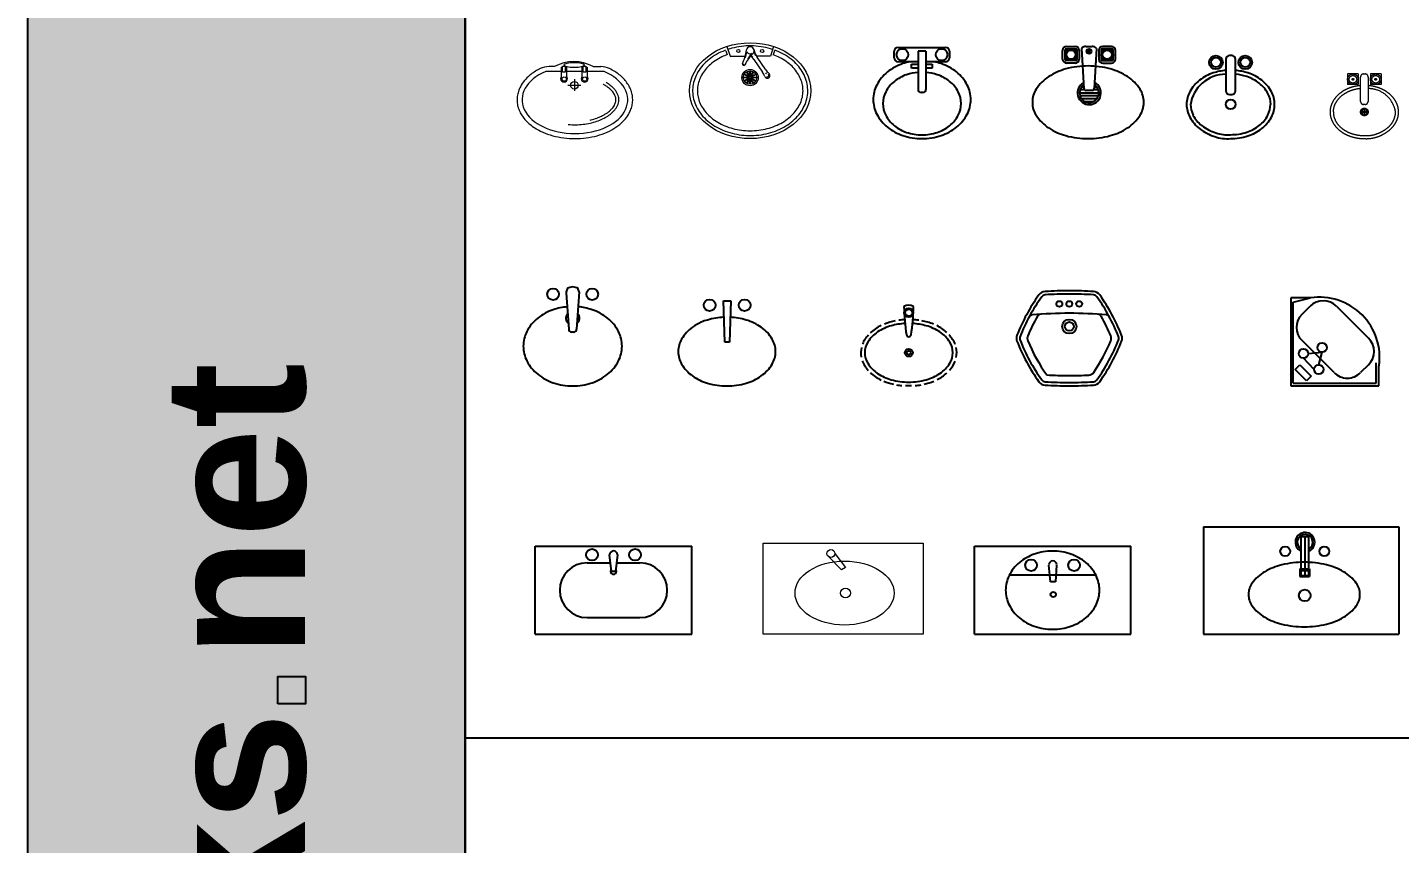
# Model space of a CAD drawing. Header units: millimetres. Extents: x 1357 to 18171, y 1516 to 18553.
# Drawn here: x 1357 to 8373, y 10683 to 14858 of the extents above; entities that cross this region are included whole.
import ezdxf

# ---------------------------------------------------------------- set-up
doc = ezdxf.new("R2010")
doc.units = ezdxf.units.MM
doc.layers.add('www.cad-blocks.net', color=7, linetype='Continuous')
doc.styles.get("Standard").update_dxf_attribs({"font": 'arial.ttf'})

# ---------------------------------------------------------------- blocks, each defined once
blk = doc.blocks.new('A$C017A17F4')
for p, q in [((0.45, 0.45), (0, 0.45)), ((0, 0.45), (0, 0.35)), ((0.3467, 0.3997), (0.3704, 0.4234)), ((0.3704, 0.4234), (0.4278, 0.366)), ((0.45, 0), (0.45, 0.45)), ((0.0533, 0.3414), (0.094, 0.3821)), ((0.2297, 0.3821), (0.3933, 0.2185)), ((0.4041, 0.3423), (0.3467, 0.3997)), ((0.4278, 0.366), (0.4041, 0.3423)), ((0.2168, 0.0421), (0.0533, 0.2056)), ((0.3933, 0.0827), (0.3526, 0.0421)), ((0.35, 0), (0.45, 0))]:
    blk.add_line(p, q)
at = {"ltscale": 10}
for p, q in [((0.4392, 0.4359), (0.0144, 0.4359)), ((0.0144, 0.4359), (0.0144, 0.3323)), ((0.4392, 0.4359), (0.4392, 0.0216)), ((0.3317, 0.3659), (0.3861, 0.3086)), ((0.3078, 0.342), (0.2911, 0.2778)), ((0.3622, 0.2847), (0.2911, 0.2778)), ((0.4392, 0.0216), (0.35, 0))]:
    blk.add_line(p, q, dxfattribs=at)
for centre in [(0.3078, 0.3659), (0.3861, 0.2847), (0.2911, 0.2539)]:
    blk.add_circle(centre, 0.0239, dxfattribs=at)
for centre, radius, start, end in [((0.1618, 0.3142), 0.096, 45, 135), ((0.3045, 0.3045), 0.3079, 171.50989, 278.49011), ((0.1212, 0.2735), 0.096, 135, 225), ((0.3254, 0.1506), 0.096, 315, 45), ((0.2847, 0.11), 0.096, 225, 315)]:
    blk.add_arc(centre, radius, start, end)
blk = doc.blocks.new('A$C14896BBF')
at = {"lineweight": 18}
for p, q in [((0.0895, 0.3309), (0.0895, 0.2765)), ((0.1439, 0.3309), (0.0895, 0.3309)), ((0.1439, 0.3309), (0.1439, 0.2765)), ((0.1556, 0.1909), (0.1556, 0.3154)), ((0.1693, 0.3309), (0.1789, 0.3309)), ((0.1945, 0.3154), (0.1945, 0.1909)), ((0.2062, 0.3309), (0.2062, 0.2765)), ((0.2606, 0.3309), (0.2062, 0.3309)), ((0.2606, 0.3309), (0.2606, 0.2765)), ((0.1439, 0.2765), (0.0895, 0.2765)), ((0.2606, 0.2765), (0.2062, 0.2765)), ((0.1789, 0.1753), (0.1693, 0.1753))]:
    blk.add_line(p, q, dxfattribs=at)
for points in [[(0.1439, 0.3037), (0.1439, 0.311), (0.1366, 0.3236), (0.124, 0.3309), (0.1094, 0.3309), (0.0968, 0.3236), (0.0895, 0.311), (0.0895, 0.2964), (0.0968, 0.2838), (0.1094, 0.2765), (0.124, 0.2765), (0.1366, 0.2838), (0.1439, 0.2964), (0.1439, 0.3037)], [(0.1361, 0.3037), (0.1361, 0.3089), (0.1309, 0.3179), (0.1219, 0.3231), (0.1115, 0.3231), (0.1025, 0.3179), (0.0972, 0.3089), (0.0972, 0.2985), (0.1025, 0.2895), (0.1115, 0.2842), (0.1219, 0.2842), (0.1309, 0.2895), (0.1361, 0.2985), (0.1361, 0.3037)], [(0.121, 0.3037), (0.121, 0.3048), (0.1198, 0.3068), (0.1178, 0.308), (0.1156, 0.308), (0.1136, 0.3068), (0.1124, 0.3048), (0.1124, 0.3026), (0.1136, 0.3006), (0.1156, 0.2994), (0.1178, 0.2994), (0.1198, 0.3006), (0.121, 0.3026), (0.121, 0.3037)], [(0.1166, 0.3048), (0.1154, 0.3056), (0.114, 0.3058)], [(0.114, 0.3058), (0.1147, 0.3046), (0.1158, 0.3037)], [(0.1158, 0.3037), (0.1151, 0.3025), (0.1148, 0.3011)], [(0.1148, 0.3011), (0.116, 0.3018), (0.117, 0.3029)], [(0.1188, 0.3066), (0.1176, 0.3059), (0.1166, 0.3048)], [(0.117, 0.3029), (0.1182, 0.3021), (0.1196, 0.3018)], [(0.1178, 0.304), (0.1185, 0.3052), (0.1188, 0.3066)], [(0.1196, 0.3018), (0.1189, 0.3031), (0.1178, 0.304)], [(0.1712, 0.3309), (0.167, 0.3309), (0.1598, 0.3268), (0.1556, 0.3195), (0.1556, 0.3154)], [(0.1945, 0.3154), (0.1945, 0.3195), (0.1903, 0.3268), (0.1831, 0.3309), (0.1789, 0.3309)], [(0.2606, 0.3037), (0.2606, 0.311), (0.2533, 0.3236), (0.2407, 0.3309), (0.2261, 0.3309), (0.2135, 0.3236), (0.2062, 0.311), (0.2062, 0.2964), (0.2135, 0.2838), (0.2261, 0.2765), (0.2407, 0.2765), (0.2533, 0.2838), (0.2606, 0.2964), (0.2606, 0.3037)], [(0.2528, 0.3037), (0.2528, 0.3089), (0.2476, 0.3179), (0.2386, 0.3231), (0.2282, 0.3231), (0.2192, 0.3179), (0.2139, 0.3089), (0.2139, 0.2985), (0.2192, 0.2895), (0.2282, 0.2842), (0.2386, 0.2842), (0.2476, 0.2895), (0.2528, 0.2985), (0.2528, 0.3037)], [(0.2377, 0.3037), (0.2377, 0.3048), (0.2365, 0.3068), (0.2345, 0.308), (0.2322, 0.308), (0.2303, 0.3068), (0.2291, 0.3048), (0.2291, 0.3026), (0.2303, 0.3006), (0.2322, 0.2994), (0.2345, 0.2994), (0.2365, 0.3006), (0.2377, 0.3026), (0.2377, 0.3037)], [(0.2307, 0.3058), (0.2314, 0.3046), (0.2325, 0.3037)], [(0.2333, 0.3048), (0.2321, 0.3056), (0.2307, 0.3058)], [(0.2325, 0.3037), (0.2318, 0.3025), (0.2315, 0.3011)], [(0.2315, 0.3011), (0.2327, 0.3018), (0.2337, 0.3029)], [(0.2355, 0.3066), (0.2343, 0.3059), (0.2333, 0.3048)], [(0.2337, 0.3029), (0.2349, 0.3021), (0.2363, 0.3018)], [(0.2345, 0.304), (0.2352, 0.3052), (0.2355, 0.3066)], [(0.2363, 0.3018), (0.2356, 0.3031), (0.2345, 0.304)], [(0.0513, 0.2327), (0.027, 0.2138), (0.0125, 0.1867)], [(0.0608, 0.2204), (0.0392, 0.2036), (0.0263, 0.1794)], [(0.1062, 0.2618), (0.0762, 0.2521), (0.0513, 0.2327)], [(0.111, 0.247), (0.0836, 0.2381), (0.0608, 0.2204)], [(0.1556, 0.2717), (0.1304, 0.2695), (0.1062, 0.2618)], [(0.1556, 0.2561), (0.1328, 0.254), (0.111, 0.247)], [(0.2438, 0.2618), (0.2197, 0.2695), (0.1945, 0.2717)], [(0.3347, 0.1343), (0.33, 0.1684), (0.2902, 0.2247), (0.229, 0.2563), (0.1945, 0.2562)], [(0.2988, 0.2327), (0.2739, 0.2521), (0.2438, 0.2618)], [(0.3375, 0.1867), (0.3231, 0.2138), (0.2988, 0.2327)], [(0.0125, 0.1867), (0, 0.1631), (0, 0.1364)], [(0.0263, 0.1794), (0.0156, 0.1592), (0.0156, 0.1364)], [(0.1556, 0.1909), (0.1556, 0.1867), (0.1598, 0.1795), (0.167, 0.1753), (0.1712, 0.1753)], [(0.1945, 0.1364), (0.1945, 0.1416), (0.1893, 0.1507), (0.1803, 0.1559), (0.1698, 0.1559), (0.1608, 0.1507), (0.1556, 0.1416), (0.1556, 0.1312), (0.1608, 0.1222), (0.1698, 0.117), (0.1803, 0.117), (0.1893, 0.1222), (0.1945, 0.1312), (0.1945, 0.1364)], [(0.192, 0.1364), (0.192, 0.141), (0.1874, 0.1488), (0.1796, 0.1534), (0.1705, 0.1534), (0.1627, 0.1488), (0.1581, 0.141), (0.1581, 0.1319), (0.1627, 0.124), (0.1705, 0.1195), (0.1796, 0.1195), (0.1874, 0.124), (0.192, 0.1319), (0.192, 0.1364)], [(0.1591, 0.1421), (0.1593, 0.1411), (0.1607, 0.1397), (0.1627, 0.1392), (0.1646, 0.1397), (0.166, 0.1412), (0.1664, 0.1432), (0.1658, 0.1451), (0.1643, 0.1464), (0.1623, 0.1467), (0.1613, 0.1464)], [(0.172, 0.1531), (0.1713, 0.1524), (0.1707, 0.1505), (0.1712, 0.1485), (0.1727, 0.1471), (0.1747, 0.1466), (0.1766, 0.1472), (0.1779, 0.1488), (0.1783, 0.1507), (0.1776, 0.1526), (0.1768, 0.1533)], [(0.1793, 0.1364), (0.1793, 0.1376), (0.1781, 0.1395), (0.1762, 0.1406), (0.1739, 0.1406), (0.172, 0.1395), (0.1708, 0.1376), (0.1708, 0.1353), (0.172, 0.1334), (0.1739, 0.1322), (0.1762, 0.1322), (0.1781, 0.1334), (0.1793, 0.1353), (0.1793, 0.1364)], [(0.1789, 0.1753), (0.1831, 0.1753), (0.1903, 0.1795), (0.1945, 0.1867), (0.1945, 0.1909)], [(0.1879, 0.1474), (0.187, 0.1477), (0.185, 0.1472), (0.1836, 0.1458), (0.1831, 0.1438), (0.1837, 0.1419), (0.1852, 0.1405), (0.1872, 0.1401), (0.1891, 0.1408), (0.1903, 0.1423), (0.1905, 0.1433)], [(0.3501, 0.1364), (0.3501, 0.1631), (0.3375, 0.1867)], [(0, 0.1364), (0, 0.1097), (0.0125, 0.0862)], [(0.0125, 0.0862), (0.027, 0.059), (0.0513, 0.0402)], [(0.0166, 0.1364), (0.0166, 0.1136), (0.0273, 0.0935)], [(0.0263, 0.0935), (0.0392, 0.0693), (0.0608, 0.0524)], [(0.1621, 0.1255), (0.1631, 0.1252), (0.1651, 0.1257), (0.1665, 0.1271), (0.167, 0.1291), (0.1664, 0.131), (0.1649, 0.1324), (0.1629, 0.1328), (0.161, 0.1321), (0.1597, 0.1305), (0.1596, 0.1295)], [(0.1781, 0.1198), (0.1788, 0.1205), (0.1794, 0.1224), (0.1789, 0.1244), (0.1774, 0.1258), (0.1754, 0.1262), (0.1735, 0.1256), (0.1722, 0.1241), (0.1718, 0.1221), (0.1725, 0.1202), (0.1733, 0.1196)], [(0.191, 0.1307), (0.1908, 0.1317), (0.1894, 0.1332), (0.1874, 0.1337), (0.1855, 0.1331), (0.1841, 0.1317), (0.1836, 0.1297), (0.1843, 0.1278), (0.1858, 0.1265), (0.1878, 0.1261), (0.1888, 0.1265)], [(0.2903, 0.0524), (0.3119, 0.0693), (0.3248, 0.0935)], [(0.2988, 0.0402), (0.3231, 0.059), (0.3375, 0.0862)], [(0.3238, 0.0935), (0.3345, 0.1136), (0.3345, 0.1364)], [(0.3375, 0.0862), (0.3501, 0.1097), (0.3501, 0.1364)], [(0.0513, 0.0402), (0.0762, 0.0208), (0.1062, 0.0111)], [(0.0608, 0.0524), (0.0836, 0.0347), (0.111, 0.0259)], [(0.1062, 0.0111), (0.1398, 0.0003), (0.175, 0.0003)], [(0.111, 0.0259), (0.1425, 0.0158), (0.1755, 0.0158)], [(0.175, 0.0003), (0.2074, -0.0018), (0.2383, 0.0082)], [(0.1755, 0.0158), (0.2052, 0.0138), (0.2335, 0.023)], [(0.2335, 0.023), (0.264, 0.0328), (0.2893, 0.0524)], [(0.2383, 0.0082), (0.2714, 0.0188), (0.2988, 0.0402)]]:
    blk.add_open_spline(points, degree=2, dxfattribs=at)
blk = doc.blocks.new('A$C7007048E')
for p, q in [((0.2324, 0.425), (0.22, 0.425)), ((0.2, 0.405), (0.2, 0.245)), ((0.25, 0.245), (0.25, 0.405)), ((0.22, 0.225), (0.2324, 0.225))]:
    blk.add_line(p, q)
for centre, radius in [((0.15, 0.39), 0.035), ((0.3, 0.39), 0.035), ((0.15, 0.39), 0.025), ((0.3, 0.39), 0.025), ((0.225, 0.175), 0.025)]:
    blk.add_circle(centre, radius)
for centre, radius, start, end in [((0.22, 0.405), 0.02, 90, 180), ((0.23, 0.405), 0.02, 0, 90), ((0.1796, 0.1525), 0.1852, 127.87498, 151.96201), ((0.1994, 0.1476), 0.1813, 89.8299, 172.18869), ((0.2071, 0.1172), 0.23, 107.85718, 127.87498), ((0.225, 0.0616), 0.2884, 94.97324, 107.85718), ((0.225, 0.0616), 0.2884, 72.14282, 85.02676), ((0.225, 0.0616), 0.2684, 72.14282, 84.65512), ((0.2429, 0.1172), 0.21, 52.12502, 72.14282), ((0.2429, 0.1172), 0.23, 52.12502, 72.14282), ((0.2704, 0.1525), 0.1652, 28.03799, 52.12502), ((0.2704, 0.1525), 0.1852, 28.03799, 52.12502), ((0.1374, 0.175), 0.1374, 151.96201, 180), ((0.22, 0.245), 0.02, 180, 270), ((0.23, 0.245), 0.02, 270, 0), ((0.3126, 0.175), 0.1174, 0, 28.03799), ((0.3126, 0.175), 0.1374, 0, 28.03799), ((0.1374, 0.175), 0.1374, 180, 208.03799), ((0.1374, 0.175), 0.1174, 180, 208.03799), ((0.3113, 0.175), 0.1174, 331.96201, 0), ((0.3126, 0.175), 0.1374, 331.96201, 0), ((0.1796, 0.1975), 0.1852, 208.03799, 232.12502), ((0.1783, 0.1975), 0.1652, 208.03799, 232.12502), ((0.2704, 0.1975), 0.1652, 307.87498, 331.96201), ((0.2704, 0.1975), 0.1852, 307.87498, 331.96201), ((0.2214, 0.2511), 0.2532, 232.12502, 252.14282), ((0.2214, 0.2511), 0.2332, 232.12502, 252.14282), ((0.211, 0.2188), 0.2193, 252.14282, 273.67077), ((0.211, 0.2188), 0.1993, 252.14282, 273.85394), ((0.225, 0.2884), 0.2684, 269.86236, 287.85718), ((0.225, 0.2884), 0.2884, 270, 287.85718), ((0.2429, 0.2328), 0.21, 287.85718, 307.87498), ((0.2429, 0.2328), 0.23, 287.85718, 307.87498)]:
    blk.add_arc(centre, radius, start, end)
blk = doc.blocks.new('A$C68D75330')
for p, q in [((0.1549, 0.4064), (0.1549, 0.4514)), ((0.1674, 0.4039), (0.1674, 0.4539)), ((0.1724, 0.4589), (0.2224, 0.4589)), ((0.1749, 0.4714), (0.2199, 0.4714)), ((0.2274, 0.4539), (0.2274, 0.4039)), ((0.2399, 0.4514), (0.2399, 0.4064)), ((0.2644, 0.2559), (0.2524, 0.4614)), ((0.2749, 0.4714), (0.3049, 0.4714)), ((0.3274, 0.4614), (0.3155, 0.2559)), ((0.3399, 0.4514), (0.3399, 0.4064)), ((0.3524, 0.4539), (0.3524, 0.4039)), ((0.4074, 0.4589), (0.3574, 0.4589)), ((0.4049, 0.4714), (0.3599, 0.4714)), ((0.4124, 0.4039), (0.4124, 0.4539)), ((0.4249, 0.4064), (0.4249, 0.4514)), ((0.2224, 0.3989), (0.1724, 0.3989)), ((0.2199, 0.3864), (0.1749, 0.3864)), ((0.3574, 0.3989), (0.4074, 0.3989)), ((0.3599, 0.3864), (0.4049, 0.3864)), ((0.2414, 0.2339), (0.3399, 0.2339)), ((0.2678, 0.2489), (0.2438, 0.2489)), ((0.3376, 0.2189), (0.2438, 0.2189)), ((0.2632, 0.2639), (0.2516, 0.2639)), ((0.3055, 0.2464), (0.2744, 0.2464)), ((0.3376, 0.2489), (0.3121, 0.2489)), ((0.3298, 0.2639), (0.3167, 0.2639)), ((0.3298, 0.2039), (0.2516, 0.2039)), ((0.3107, 0.1889), (0.2707, 0.1889))]:
    blk.add_line(p, q)
for centre, radius in [((0.1974, 0.4289), 0.03), ((0.1974, 0.4289), 0.0232), ((0.2899, 0.4464), 0.0125), ((0.2899, 0.4464), 0.00625), ((0.3824, 0.4289), 0.03), ((0.3824, 0.4289), 0.0232)]:
    blk.add_circle(centre, radius)
for centre, radius, start, end in [((0.1749, 0.4514), 0.02, 90, 180), ((0.1724, 0.4539), 0.005, 90, 180), ((0.2199, 0.4514), 0.02, 0, 90), ((0.2224, 0.4539), 0.005, 0, 90), ((0.2736, 0.4441), 0.0273, 87.19754, 140.72744), ((0.3063, 0.4441), 0.0273, 39.27256, 92.80246), ((0.3599, 0.4514), 0.02, 90, 180), ((0.3574, 0.4539), 0.005, 90, 180), ((0.4049, 0.4514), 0.02, 0, 90), ((0.4074, 0.4539), 0.005, 0, 90), ((0.2517, 0.059), 0.3081, 105.10923, 123.09719), ((0.1749, 0.4064), 0.02, 180, 270), ((0.1724, 0.4039), 0.005, 180, 270), ((0.285, -0.0642), 0.4357, 90, 105.10923), ((0.2199, 0.4064), 0.02, 270, 0), ((0.2224, 0.4039), 0.005, 270, 0), ((0.285, -0.0642), 0.4357, 74.89077, 90), ((0.3599, 0.4064), 0.02, 180, 270), ((0.3574, 0.4039), 0.005, 180, 270), ((0.3182, 0.059), 0.3081, 56.90281, 74.89077), ((0.4049, 0.4064), 0.02, 270, 0), ((0.4074, 0.4039), 0.005, 270, 0), ((0.201, 0.1368), 0.2153, 123.09719, 147.56525), ((0.2907, 0.2339), 0.06, 118.68833, 62.86857), ((0.3689, 0.1368), 0.2153, 32.43475, 56.90281), ((0.1239, 0.1858), 0.1239, 147.56525, 180), ((0.2907, 0.2339), 0.0493, 124.77581, 57.22467), ((0.2744, 0.2564), 0.01, 183.3274, 270), ((0.3055, 0.2564), 0.01, 270, 356.6726), ((0.446, 0.1858), 0.1239, 0, 32.43475), ((0.1239, 0.1858), 0.1239, 180, 212.43475), ((0.446, 0.1858), 0.1239, 327.56525, 0), ((0.201, 0.2347), 0.2153, 212.43475, 236.90281), ((0.3689, 0.2347), 0.2153, 303.09719, 327.56525), ((0.2517, 0.3126), 0.3081, 236.90281, 254.89077), ((0.285, 0.4357), 0.4357, 254.89077, 270), ((0.285, 0.4357), 0.4357, 270, 285.10923), ((0.3182, 0.3126), 0.3081, 285.10923, 303.09719)]:
    blk.add_arc(centre, radius, start, end)
blk = doc.blocks.new('A$C3AD777FF')
for p, q in [((0.1072, 0.4134), (0.1072, 0.4465)), ((0.1272, 0.4665), (0.3702, 0.4665)), ((0.2296, 0.448), (0.2296, 0.2511)), ((0.2696, 0.448), (0.2296, 0.448)), ((0.2696, 0.448), (0.2696, 0.2511)), ((0.3902, 0.4465), (0.3902, 0.4134)), ((0.2296, 0.3934), (0.1272, 0.3934)), ((0.1965, 0.361), (0.1965, 0.381)), ((0.1965, 0.381), (0.2296, 0.381)), ((0.2296, 0.361), (0.1965, 0.361)), ((0.3702, 0.3934), (0.2696, 0.3934)), ((0.2696, 0.381), (0.3015, 0.381)), ((0.3015, 0.361), (0.2696, 0.361)), ((0.3015, 0.381), (0.3015, 0.361)), ((0.2546, 0.2361), (0.2446, 0.2361))]:
    blk.add_line(p, q)
for centre in [(0.1496, 0.4295), (0.3496, 0.4295)]:
    blk.add_circle(centre, 0.03)
for centre, radius, start, end in [((0.1272, 0.4465), 0.02, 90, 180), ((0.3702, 0.4465), 0.02, 0, 90), ((0.2315, 0.143), 0.2535, 108.34149, 128.67255), ((0.1272, 0.4134), 0.02, 180, 270), ((0.2495, 0.0886), 0.3108, 101.31578, 108.34149), ((0.2495, 0.0886), 0.3108, 71.65851, 78.68422), ((0.2676, 0.143), 0.2535, 51.32745, 71.65851), ((0.3702, 0.4134), 0.02, 270, 0), ((0.2038, 0.1776), 0.2091, 128.67255, 152.63704), ((0.2131, 0.1619), 0.1677, 128.71981, 152.67655), ((0.2351, 0.1343), 0.2029, 108.37044, 128.71981), ((0.2495, 0.0911), 0.2485, 94.59181, 108.37044), ((0.2495, 0.0911), 0.2485, 71.62956, 85.3601), ((0.2639, 0.1343), 0.2029, 51.28019, 71.62956), ((0.2859, 0.1619), 0.1677, 27.32345, 51.28019), ((0.2953, 0.1776), 0.2091, 27.36296, 51.32745), ((0.1611, 0.1997), 0.1611, 152.63704, 180), ((0.1791, 0.1794), 0.1295, 152.67655, 180), ((0.2446, 0.2511), 0.015, 180, 270), ((0.2546, 0.2511), 0.015, 270, 0), ((0.3199, 0.1794), 0.1295, 0, 27.32345), ((0.3379, 0.1997), 0.1611, 0, 27.36296), ((0.1611, 0.1997), 0.1611, 180, 207.36296), ((0.1791, 0.1794), 0.1295, 180, 207.32345), ((0.3199, 0.1794), 0.1295, 332.67655, 0), ((0.3379, 0.1997), 0.1611, 332.63704, 0), ((0.2038, 0.2218), 0.2091, 207.36296, 231.32745), ((0.2131, 0.1969), 0.1677, 207.32345, 231.28019), ((0.2859, 0.1969), 0.1677, 308.71981, 332.67655), ((0.2953, 0.2218), 0.2091, 308.67255, 332.63704), ((0.2315, 0.2564), 0.2535, 231.32745, 251.65851), ((0.2351, 0.2244), 0.2029, 231.28019, 251.62956), ((0.2495, 0.3108), 0.3108, 251.65851, 270), ((0.2495, 0.2677), 0.2485, 251.62956, 270), ((0.2495, 0.2677), 0.2485, 270, 288.37044), ((0.2495, 0.3108), 0.3108, 270, 288.34149), ((0.2639, 0.2244), 0.2029, 288.37044, 308.71981), ((0.2676, 0.2564), 0.2535, 288.34149, 308.67255)]:
    blk.add_arc(centre, radius, start, end)
blk = doc.blocks.new('A$C1AC47749')
at = {"lineweight": 5}
for p, q in [((0.1857, 0.4482), (0.192, 0.4291)), ((0.1907, 0.471), (0.2068, 0.4222)), ((0.2068, 0.4222), (0.2842, 0.4222)), ((0.4132, 0.4222), (0.3413, 0.4222)), ((0.4293, 0.471), (0.4132, 0.4222)), ((0.4343, 0.4482), (0.428, 0.4291)), ((0.328, 0.4053), (0.3724, 0.3403)), ((0.3893, 0.3519), (0.3454, 0.4162))]:
    blk.add_line(p, q, dxfattribs=at)
for centre, radius in [((0.2494, 0.448), 0.00831), ((0.3706, 0.448), 0.00831), ((0.3092, 0.3122), 0.0419), ((0.3092, 0.3122), 0.0344), ((0.3092, 0.3122), 0.00537)]:
    blk.add_circle(centre, radius, dxfattribs=at)
for centre, radius, start, end in [((0.0375, 0.4868), 0.255, 336.13579, 352.27707), ((0.5085, 0.2596), 0.255, 136.21432, 152.3556), ((0.2063, 0.4499), 0.0866, 334.5047, 356.00596), ((0.31, 0.4499), 0.02, 316.21432, 172.27707), ((0.3092, 0.4498), 0.0162, 192.84427, 306.07085), ((0.3746, 0.3688), 0.0866, 132.48544, 153.98669), ((0.1778, 0.1242), 0.3257, 64.69826, 65.8021), ((0.2456, 0.3486), 0.1, 34.51324, 47.88111), ((0.299, 0.3998), 0.0293, 33.00691, 56.74915), ((0.4278, 0.4728), 0.1, 191.02619, 214.5133), ((0.3603, 0.4414), 0.0293, 186.64626, 215.15328), ((0.2768, 0.381), 0.00664, 156.13579, 332.3556), ((0.2783, 0.3821), 0.00491, 187.76508, 270.74833), ((0.4717, 0.4086), 0.1, 214.5133, 229.01574), ((0.29, 0.2836), 0.1, 20.01079, 34.51324), ((0.3971, 0.3226), 0.0139, 200.01079, 49.01574), ((0.3943, 0.3268), 0.00759, 93.32422, 152.57703), ((0.397, 0.323), 0.00812, 242.55567, 44.63645), ((0.3988, 0.322), 0.00965, 313.38275, 23.63796)]:
    blk.add_arc(centre, radius, start, end, dxfattribs=at)
for centre, major_axis, ratio in [((0.31, 0.2449), (-0.31, 0), 0.790323), ((0.2894, 0.3122), (0.0145, 0), 0.137964), ((0.292, 0.3221), (0.0126, -0.0072), 0.137964), ((0.292, 0.3022), (0.0126, 0.0072), 0.137964), ((0.2993, 0.3294), (0.0072, -0.0126), 0.137964), ((0.2993, 0.295), (0.0072, 0.0126), 0.137964), ((0.3092, 0.332), (0, -0.0145), 0.137964), ((0.3092, 0.2923), (0, 0.0145), 0.137964), ((0.3192, 0.3294), (-0.0072, -0.0126), 0.137964), ((0.3192, 0.295), (-0.0072, 0.0126), 0.137964), ((0.3264, 0.3221), (-0.0126, -0.0072), 0.137964), ((0.3264, 0.3022), (-0.0126, 0.0072), 0.137964), ((0.3291, 0.3122), (-0.0145, 0), 0.137964)]:
    blk.add_ellipse(centre, major_axis=major_axis, ratio=ratio, dxfattribs=at)
for points, knots in [([(0.1844, 0.4522), (0.1793, 0.4504), (0.1743, 0.4484), (0.1546, 0.44), (0.1406, 0.4328), (0.1143, 0.4165), (0.102, 0.4076), (0.0797, 0.3882), (0.0697, 0.3778), (0.052, 0.3558), (0.0443, 0.3443), (0.0317, 0.3205), (0.0267, 0.3083), (0.0194, 0.2833), (0.0171, 0.2706), (0.0158, 0.2536), (0.0156, 0.2492), (0.0156, 0.2449), (0.0156, 0.2369), (0.0162, 0.229), (0.019, 0.2084), (0.022, 0.1958), (0.0309, 0.1711), (0.0366, 0.159), (0.0508, 0.1357), (0.0591, 0.1244), (0.0781, 0.1031), (0.0888, 0.0931), (0.1123, 0.0746), (0.1251, 0.066), (0.1524, 0.0508), (0.1669, 0.0441), (0.1972, 0.0327), (0.213, 0.028), (0.2454, 0.0207), (0.262, 0.0182), (0.2956, 0.0154), (0.3125, 0.0152), (0.3462, 0.0169), (0.3629, 0.0189), (0.3956, 0.0251), (0.4117, 0.0293), (0.4426, 0.0397), (0.4574, 0.046), (0.4855, 0.0604), (0.4987, 0.0685), (0.5232, 0.0863), (0.5344, 0.096), (0.5545, 0.1167), (0.5635, 0.1277), (0.5788, 0.1506), (0.5851, 0.1625), (0.5953, 0.187), (0.599, 0.1995), (0.6037, 0.2248), (0.6047, 0.2375), (0.6039, 0.263), (0.6021, 0.2758), (0.5959, 0.3009), (0.5914, 0.3133), (0.5798, 0.3373), (0.5727, 0.349), (0.556, 0.3714), (0.5464, 0.382), (0.5249, 0.402), (0.5131, 0.4113), (0.4875, 0.4282), (0.4738, 0.4358), (0.4516, 0.446), (0.4437, 0.4492), (0.4356, 0.4522)], [5.14883, 5.14883, 5.14883, 5.14883, 5.205467, 5.205467, 5.375452, 5.375452, 5.545437, 5.545437, 5.715422, 5.715422, 5.885408, 5.885408, 6.055393, 6.055393, 6.225378, 6.225378, 6.283185, 6.283185, 6.283185, 6.389094, 6.389094, 6.559079, 6.559079, 6.729064, 6.729064, 6.89905, 6.89905, 7.069035, 7.069035, 7.23902, 7.23902, 7.409005, 7.409005, 7.578991, 7.578991, 7.748976, 7.748976, 7.918961, 7.918961, 8.088947, 8.088947, 8.258932, 8.258932, 8.428917, 8.428917, 8.598902, 8.598902, 8.768888, 8.768888, 8.938873, 8.938873, 9.108858, 9.108858, 9.278843, 9.278843, 9.448829, 9.448829, 9.618814, 9.618814, 9.788799, 9.788799, 9.958784, 9.958784, 10.12877, 10.12877, 10.298755, 10.298755, 10.46874, 10.46874, 10.559126, 10.559126, 10.559126, 10.559126]), ([(0.192, 0.4291), (0.1828, 0.4257), (0.1739, 0.4219), (0.1529, 0.4117), (0.1412, 0.4049), (0.1193, 0.3901), (0.1093, 0.382), (0.0911, 0.3649), (0.0829, 0.3558), (0.0687, 0.3371), (0.0626, 0.3273), (0.0526, 0.3074), (0.0487, 0.2972), (0.043, 0.2767), (0.0411, 0.2663), (0.0401, 0.2522), (0.04, 0.2486), (0.04, 0.2449), (0.04, 0.2369), (0.0406, 0.229), (0.0435, 0.2107), (0.0461, 0.2004), (0.0536, 0.1801), (0.0584, 0.1701), (0.0702, 0.1506), (0.0771, 0.1411), (0.093, 0.1229), (0.1019, 0.1142), (0.1217, 0.098), (0.1324, 0.0904), (0.1556, 0.0766), (0.168, 0.0704), (0.1939, 0.0596), (0.2075, 0.055), (0.2356, 0.0476), (0.2501, 0.0447), (0.2794, 0.0409), (0.2943, 0.0399), (0.3242, 0.0398), (0.3391, 0.0408), (0.3685, 0.0445), (0.3829, 0.0472), (0.4111, 0.0546), (0.4247, 0.0591), (0.4508, 0.0698), (0.4632, 0.076), (0.4864, 0.0897), (0.4973, 0.0972), (0.5171, 0.1134), (0.5262, 0.122), (0.5422, 0.1401), (0.5492, 0.1496), (0.561, 0.1691), (0.5659, 0.1791), (0.5736, 0.1994), (0.5763, 0.2097), (0.5797, 0.2304), (0.5803, 0.2408), (0.5794, 0.2617), (0.5779, 0.272), (0.5728, 0.2926), (0.5692, 0.3029), (0.5599, 0.3229), (0.5541, 0.3327), (0.5405, 0.3517), (0.5327, 0.3609), (0.5151, 0.3783), (0.5053, 0.3865), (0.4839, 0.4017), (0.4724, 0.4087), (0.4499, 0.4202), (0.4392, 0.4249), (0.428, 0.4291)], [5.15203, 5.15203, 5.15203, 5.15203, 5.262547, 5.262547, 5.423175, 5.423175, 5.583803, 5.583803, 5.744431, 5.744431, 5.90506, 5.90506, 6.065688, 6.065688, 6.226316, 6.226316, 6.283185, 6.283185, 6.283185, 6.405631, 6.405631, 6.566259, 6.566259, 6.726887, 6.726887, 6.887515, 6.887515, 7.048143, 7.048143, 7.208772, 7.208772, 7.3694, 7.3694, 7.530028, 7.530028, 7.690656, 7.690656, 7.851284, 7.851284, 8.011912, 8.011912, 8.172541, 8.172541, 8.333169, 8.333169, 8.493797, 8.493797, 8.654425, 8.654425, 8.815053, 8.815053, 8.975681, 8.975681, 9.13631, 9.13631, 9.296938, 9.296938, 9.457566, 9.457566, 9.618194, 9.618194, 9.778822, 9.778822, 9.93945, 9.93945, 10.100079, 10.100079, 10.260707, 10.260707, 10.421335, 10.421335, 10.555929, 10.555929, 10.555929, 10.555929]), ([(0.4244, 0.4561), (0.4209, 0.4573), (0.4174, 0.4584), (0.3981, 0.4641), (0.3818, 0.4677), (0.3487, 0.4726), (0.3319, 0.474), (0.2982, 0.4744), (0.2813, 0.4735), (0.248, 0.4694), (0.2315, 0.4663), (0.2088, 0.4603), (0.2022, 0.4583), (0.1956, 0.4561)], [4.3173628, 4.3173628, 4.3173628, 4.3173628, 4.3555402, 4.3555402, 4.5255255, 4.5255255, 4.6955107, 4.6955107, 4.865496, 4.865496, 5.0354813, 5.0354813, 5.1074083, 5.1074083, 5.1074083, 5.1074083])]:
    blk.add_open_spline(points, degree=3, knots=knots, dxfattribs=at)
blk = doc.blocks.new('A$C06440E15')
at = {"lineweight": 5}
for p, q in [((0.2979, 0.0894), (0.2979, 0.1489)), ((0.2647, 0.1216), (0.332, 0.1216)), ((0.2028, 0.0251), (0.1632, 0.0251)), ((0.4004, 0.0251), (0.4279, 0.0251))]:
    blk.add_line(p, q, dxfattribs=at)
for points in [[(0.2398, 0.0275), (0.2333, 0.0275), (0.2333, 0.0855), (0.2351, 0.0855)], [(0.2554, 0.0855), (0.2588, 0.0855), (0.2588, 0.0275), (0.2534, 0.0275)], [(0.3447, 0.0275), (0.3383, 0.0275), (0.3383, 0.0855), (0.34, 0.0855)], [(0.3603, 0.0855), (0.3637, 0.0855), (0.3637, 0.0275), (0.3583, 0.0275)], [(0.1466, 0.0505), (0.2333, 0.0505)], [(0.2588, 0.0505), (0.3383, 0.0505)], [(0.3637, 0.0505), (0.4445, 0.0505)]]:
    blk.add_lwpolyline(points, dxfattribs=at)
for points in [[(0.2398, 0.0534), (0.2534, 0.0534), (0.2534, 0.0228), (0.2398, 0.0228)], [(0.3447, 0.0534), (0.3583, 0.0534), (0.3583, 0.0228), (0.3447, 0.0228)]]:
    blk.add_lwpolyline(points, close=True, dxfattribs=at)
for centre, radius in [((0.2453, 0.0891), 0.0108), ((0.2979, 0.1206), 0.0195), ((0.3502, 0.0891), 0.0108)]:
    blk.add_circle(centre, radius, dxfattribs=at)
for centre, radius, start, end in [((0.2458, 0.0868), 0.0177, 317.13448, 225.26413), ((0.3507, 0.0868), 0.0177, 317.13448, 225.26413), ((0.1632, 0.1265), 0.1013, 243.39581, 270), ((0.3016, 0.2067), 0.2067, 241.44298, 298.55702), ((0.4279, 0.1265), 0.1013, 270, 296.6012)]:
    blk.add_arc(centre, radius, start, end, dxfattribs=at)
blk.add_ellipse((0.2955, 0.1951), major_axis=(-0.2703, 0), ratio=0.641085, start_param=2.154405, end_param=7.270373, dxfattribs=at)
at = {"lineweight": 5, "extrusion": (1.54074e-33, -5.55112e-17, -1)}
blk.add_ellipse((0.2993, 0.0171), major_axis=(-0.0526, 0), ratio=0.224043, dxfattribs=at)
at = {"lineweight": 5}
for points, knots in [([(0.4733, 0.0359), (0.475, 0.0367), (0.4767, 0.0376), (0.4958, 0.0476), (0.5118, 0.0581), (0.5361, 0.0784), (0.5454, 0.0875), (0.5616, 0.107), (0.5685, 0.1173), (0.5783, 0.136), (0.5818, 0.1442), (0.5872, 0.161), (0.5891, 0.1696), (0.5912, 0.1869), (0.5914, 0.1957), (0.5903, 0.213), (0.5888, 0.2217), (0.5844, 0.2387), (0.5814, 0.247), (0.5739, 0.2632), (0.5694, 0.2711), (0.559, 0.2863), (0.5532, 0.2936), (0.5403, 0.3075), (0.5333, 0.3141), (0.5099, 0.3336), (0.4917, 0.3452), (0.4561, 0.3628), (0.4393, 0.3695), (0.4041, 0.3805), (0.3858, 0.3848), (0.3483, 0.391), (0.329, 0.3929), (0.2904, 0.3941), (0.271, 0.3934), (0.2328, 0.3897), (0.2139, 0.3865), (0.1775, 0.3779), (0.1598, 0.3723), (0.1264, 0.359), (0.1107, 0.3512), (0.0817, 0.3335), (0.0684, 0.3236), (0.0474, 0.3043), (0.0392, 0.2953), (0.0248, 0.2763), (0.0187, 0.2662), (0.0101, 0.2479), (0.007, 0.2397), (0.0025, 0.2229), (0.001, 0.2144), (-0.0003, 0.1973), (-0.0002, 0.1887), (0.0017, 0.1717), (0.0034, 0.1632), (0.0084, 0.1466), (0.0117, 0.1384), (0.0196, 0.1226), (0.0243, 0.115), (0.0349, 0.1002), (0.0409, 0.0932), (0.0539, 0.0796), (0.061, 0.0732), (0.0832, 0.0554), (0.0998, 0.0449), (0.1178, 0.0359)], [2.233946, 2.233946, 2.233946, 2.233946, 2.256118, 2.256118, 2.485463, 2.485463, 2.651256, 2.651256, 2.817049, 2.817049, 2.939754, 2.939754, 3.06246, 3.06246, 3.185165, 3.185165, 3.307871, 3.307871, 3.430576, 3.430576, 3.553282, 3.553282, 3.675987, 3.675987, 3.798693, 3.798693, 4.055849, 4.055849, 4.258192, 4.258192, 4.460534, 4.460534, 4.662877, 4.662877, 4.86522, 4.86522, 5.067563, 5.067563, 5.269906, 5.269906, 5.472249, 5.472249, 5.674592, 5.674592, 5.832606, 5.832606, 5.99062, 5.99062, 6.11149, 6.11149, 6.232361, 6.232361, 6.353231, 6.353231, 6.474101, 6.474101, 6.594971, 6.594971, 6.715842, 6.715842, 6.836712, 6.836712, 6.957582, 6.957582, 7.190813, 7.190813, 7.190813, 7.190813]), ([(0.3301, 0.3212), (0.3264, 0.3215), (0.3227, 0.3218), (0.3066, 0.3228), (0.2941, 0.323), (0.2691, 0.322), (0.2567, 0.321), (0.2324, 0.3176), (0.2205, 0.3153), (0.1976, 0.3096), (0.1865, 0.3062), (0.1656, 0.2984), (0.1557, 0.2941), (0.1375, 0.2846), (0.1291, 0.2795), (0.1139, 0.2688), (0.1072, 0.2632), (0.0968, 0.253), (0.0928, 0.2484), (0.0858, 0.2394), (0.0829, 0.2349), (0.078, 0.226), (0.0761, 0.2216), (0.0732, 0.213), (0.0721, 0.2088), (0.0709, 0.2004), (0.0707, 0.1963), (0.0711, 0.188), (0.0717, 0.1838), (0.0737, 0.1753), (0.0751, 0.171), (0.0789, 0.1623), (0.0813, 0.1578), (0.0872, 0.1488), (0.0906, 0.1443), (0.0986, 0.1353), (0.1031, 0.1308), (0.1133, 0.122), (0.1189, 0.1177), (0.1285, 0.1113), (0.132, 0.109), (0.1356, 0.1069)], [4.568564, 4.568564, 4.568564, 4.568564, 4.614838, 4.614838, 4.770312, 4.770312, 4.925787, 4.925787, 5.081261, 5.081261, 5.236736, 5.236736, 5.39221, 5.39221, 5.547685, 5.547685, 5.70316, 5.70316, 5.824954, 5.824954, 5.946748, 5.946748, 6.068542, 6.068542, 6.190337, 6.190337, 6.312131, 6.312131, 6.433925, 6.433925, 6.555719, 6.555719, 6.677514, 6.677514, 6.799308, 6.799308, 6.921102, 6.921102, 7.042896, 7.042896, 7.109827, 7.109827, 7.109827, 7.109827]), ([(0.2171, 0.2987), (0.2156, 0.2984), (0.2141, 0.298), (0.2026, 0.2952), (0.1929, 0.2922), (0.1749, 0.2858), (0.1666, 0.2823), (0.1527, 0.2755), (0.147, 0.2724), (0.1373, 0.2665), (0.1332, 0.2639), (0.1257, 0.2584), (0.1221, 0.2557), (0.1142, 0.2489), (0.11, 0.2448), (0.1034, 0.2374), (0.1008, 0.2341), (0.0963, 0.2276), (0.0944, 0.2244), (0.0913, 0.2183), (0.09, 0.2153), (0.0884, 0.2106), (0.0879, 0.2088), (0.087, 0.2053), (0.0867, 0.2035), (0.0863, 0.2001), (0.0861, 0.1984), (0.086, 0.1954), (0.086, 0.1941), (0.0862, 0.1904), (0.0865, 0.1879), (0.0873, 0.1835), (0.0878, 0.1815), (0.089, 0.1776), (0.0898, 0.1755), (0.092, 0.1703), (0.0937, 0.1669), (0.0975, 0.1607), (0.0996, 0.1577), (0.1042, 0.1518), (0.1068, 0.1488), (0.1127, 0.1427), (0.116, 0.1397), (0.1231, 0.1337), (0.127, 0.1307), (0.1363, 0.1242), (0.142, 0.1206), (0.149, 0.1167), (0.1499, 0.1163), (0.1508, 0.1158)], [5.060674, 5.060674, 5.060674, 5.060674, 5.081456, 5.081456, 5.224699, 5.224699, 5.360745, 5.360745, 5.468504, 5.468504, 5.55379, 5.55379, 5.639077, 5.639077, 5.762652, 5.762652, 5.86456, 5.86456, 5.966467, 5.966467, 6.068374, 6.068374, 6.133144, 6.133144, 6.197913, 6.197913, 6.262683, 6.262683, 6.312162, 6.312162, 6.405308, 6.405308, 6.476407, 6.476407, 6.547506, 6.547506, 6.656966, 6.656966, 6.748953, 6.748953, 6.840941, 6.840941, 6.932929, 6.932929, 7.024917, 7.024917, 7.140489, 7.140489, 7.156981, 7.156981, 7.156981, 7.156981])]:
    blk.add_open_spline(points, degree=3, knots=knots, dxfattribs=at)
blk = doc.blocks.new('A$C47F40DBF')
at = {"linetype": 'Continuous', "ltscale": 20}
for centre, radius in [((0.2198, 0.4193), 0.015), ((0.2706, 0.4193), 0.015), ((0.3214, 0.4193), 0.015), ((0.2706, 0.304), 0.0365), ((0.2706, 0.304), 0.023)]:
    blk.add_circle(centre, radius, dxfattribs=at)
for centre, radius, start, end in [((0.89, -0.09), 0.9532, 144.36058, 158.5332), ((0.89, -0.09), 0.9362, 144.33058, 158.5579), ((0.1495, 0.441), 0.042, 93.3055, 144.36058), ((0.1489, 0.4419), 0.024, 93.31653, 144.33058), ((0.2924, -2.0337), 2.5208, 90.49482, 93.3055), ((0.2924, -2.0337), 2.5038, 90.49818, 93.31653), ((0.2488, -2.0337), 2.5208, 86.6945, 89.50518), ((0.2488, -2.0337), 2.5038, 86.68347, 89.50182), ((0.3923, 0.4419), 0.024, 35.66942, 86.68347), ((0.3918, 0.441), 0.042, 35.63942, 86.6945), ((-0.3487, -0.09), 0.9362, 21.4421, 35.66942), ((-0.3487, -0.09), 0.9532, 21.4668, 35.63942), ((0.89, -0.09), 0.9007, 150.27838, 157.4266), ((0.0825, 0.3428), 0.02, 95.04782, 151.81013), ((0.2924, -2.0337), 2.4058, 90.49482, 95.04782), ((0.1243, 0.3472), 0.019, 94.03865, 150.27838), ((0.2488, -2.0337), 2.4058, 84.95218, 89.50518), ((0.4169, 0.3472), 0.019, 29.72162, 85.96135), ((-0.3487, -0.09), 0.9007, 22.5734, 29.72162), ((0.4588, 0.3428), 0.02, 28.18987, 84.95218), ((0.042, 0.2435), 0.042, 158.5332, 201.4668), ((0.89, 0.577), 0.9532, 201.4668, 215.63942), ((0.0409, 0.2435), 0.024, 158.5579, 201.4421), ((0.89, 0.577), 0.9362, 201.4421, 215.66942), ((0.0878, 0.2435), 0.032, 157.4266, 202.5734), ((0.89, 0.577), 0.9007, 202.5734, 215.32073), ((-0.3487, 0.577), 0.9007, 325.69421, 337.4266), ((-0.3487, 0.577), 0.9362, 324.33058, 338.5579), ((-0.3487, 0.577), 0.9532, 324.36058, 338.5332), ((0.4534, 0.2435), 0.032, 337.4266, 22.5734), ((0.5003, 0.2435), 0.024, 338.5579, 21.4421), ((0.4992, 0.2435), 0.042, 338.5332, 21.4668), ((0.1495, 0.046), 0.042, 215.63942, 266.6945), ((0.1489, 0.0451), 0.024, 215.66942, 266.68347), ((0.2924, 2.5207), 2.5208, 266.6945, 269.50518), ((0.2924, 2.5207), 2.5038, 266.68347, 269.50182), ((0.2924, 2.5207), 2.4683, 266.81122, 269.49466), ((0.2488, 2.5207), 2.4683, 270.50534, 272.8227), ((0.2488, 2.5207), 2.5038, 270.49818, 273.31653), ((0.2488, 2.5207), 2.5208, 270.49482, 273.3055), ((0.3688, 0.0874), 0.032, 272.8227, 325.69421), ((0.3923, 0.0451), 0.024, 273.31653, 324.33058), ((0.3918, 0.046), 0.042, 273.3055, 324.36058)]:
    blk.add_arc(centre, radius, start, end, dxfattribs=at)
blk = doc.blocks.new('A$C30070AEB')
for p, q in [((0, 0.45), (0.8, 0.45)), ((0, 0), (0, 0.45)), ((0.8, 0), (0.8, 0.45)), ((0.265, 0.365), (0.3849, 0.365)), ((0.39, 0.3213), (0.38, 0.4063)), ((0.42, 0.4063), (0.41, 0.3213)), ((0.4151, 0.365), (0.535, 0.365)), ((0.41, 0.3213), (0.39, 0.3213)), ((0.265, 0.085), (0.535, 0.085)), ((0, 0), (0.8, 0))]:
    blk.add_line(p, q)
for centre in [(0.29, 0.4063), (0.51, 0.4063)]:
    blk.add_circle(centre, 0.03)
for centre, radius, start, end in [((0.4, 0.4063), 0.02, 0, 180), ((0.265, 0.225), 0.14, 90, 270), ((0.535, 0.225), 0.14, 270, 90), ((0.4, 0.3213), 0.015, 138.1701, 41.8299)]:
    blk.add_arc(centre, radius, start, end)
blk = doc.blocks.new('A$C5C217996')
for p, q in [((0, 0), (0, 0.45)), ((0, 0.45), (0.8, 0.45)), ((0.8, 0), (0.8, 0.45)), ((0.39, 0.2679), (0.38, 0.3529)), ((0.42, 0.3529), (0.4149, 0.2679)), ((0.6215, 0.3016), (0.1785, 0.3016)), ((0.4149, 0.2679), (0.39, 0.2679)), ((0, 0), (0.8, 0))]:
    blk.add_line(p, q)
for centre, radius in [((0.29, 0.3529), 0.03), ((0.51, 0.3529), 0.03), ((0.4036, 0.2031), 0.0136)]:
    blk.add_circle(centre, radius)
for centre, radius, start, end in [((0.4, 0.1378), 0.2872, 90, 109.04355), ((0.4, 0.1378), 0.2872, 70.95645, 90), ((0.3626, 0.2076), 0.2067, 129.80557, 153.57004), ((0.3853, 0.1805), 0.2421, 109.04355, 129.80557), ((0.4012, 0.3551), 0.02, 0, 180), ((0.4147, 0.1805), 0.2421, 50.19443, 70.95645), ((0.4374, 0.2076), 0.2067, 26.42996, 50.19443), ((0.3277, 0.225), 0.1677, 153.57004, 180), ((0.4723, 0.225), 0.1677, 0, 26.42996), ((0.3277, 0.225), 0.1677, 180, 206.42996), ((0.4723, 0.225), 0.1677, 333.57004, 0), ((0.3626, 0.2424), 0.2067, 206.42996, 230.19443), ((0.4374, 0.2424), 0.2067, 309.80557, 333.57004), ((0.3853, 0.2695), 0.2421, 230.19443, 250.95645), ((0.4147, 0.2695), 0.2421, 289.04355, 309.80557), ((0.4, 0.3122), 0.2872, 250.95645, 270), ((0.4, 0.3122), 0.2872, 270, 289.04355)]:
    blk.add_arc(centre, radius, start, end)
blk = doc.blocks.new('A$C50A015BB')
for p, q in [((0, 0.55), (1, 0.55)), ((0, 0.55), (0, 0)), ((0.4985, 0.5), (0.5385, 0.5)), ((0.4985, 0.5), (0.4985, 0.3)), ((0.5185, 0.5), (0.5185, 0.3)), ((0.5385, 0.5), (0.5385, 0.3)), ((1, 0.55), (1, 0)), ((0.4935, 0.335), (0.4935, 0.295)), ((0.4935, 0.335), (0.5435, 0.335)), ((0.4935, 0.295), (0.5435, 0.295)), ((0.4985, 0.325), (0.5385, 0.325)), ((0.4985, 0.3), (0.5385, 0.3)), ((0.5435, 0.335), (0.5435, 0.295)), ((0, 0), (1, 0)), ((0, 0), (1, 0))]:
    blk.add_line(p, q)
for centre, radius in [((0.4185, 0.424), 0.025), ((0.6185, 0.424), 0.025), ((0.5185, 0.1981), 0.0298)]:
    blk.add_circle(centre, radius)
for centre, radius, start, end in [((0.5201, 0.4703), 0.0497, 291.74253, 244.23308), ((0.5201, 0.4703), 0.0397, 297.63203, 237.02558), ((0.4772, 0.0383), 0.3252, 103.48533, 120.06859), ((0.5157, -0.1225), 0.4906, 90, 103.48533), ((0.5157, -0.1225), 0.4906, 76.51467, 90), ((0.5543, 0.0383), 0.3252, 59.93141, 76.51467), ((0.4185, 0.1397), 0.2081, 120.06859, 144.41781), ((0.613, 0.1397), 0.2081, 35.58219, 59.93141), ((0.3299, 0.2031), 0.0991, 144.41781, 180), ((0.7016, 0.2031), 0.0991, 0, 35.58219), ((0.3299, 0.2031), 0.0991, 180, 215.58219), ((0.4185, 0.2665), 0.2081, 215.58219, 239.93141), ((0.613, 0.2665), 0.2081, 300.06859, 324.41781), ((0.7016, 0.2031), 0.0991, 324.41781, 0), ((0.4772, 0.3679), 0.3252, 239.93141, 256.51467), ((0.5543, 0.3679), 0.3252, 283.48533, 300.06859), ((0.5157, 0.5288), 0.4906, 256.51467, 270), ((0.5157, 0.5288), 0.4906, 270, 283.48533)]:
    blk.add_arc(centre, radius, start, end)
blk = doc.blocks.new('A$C6B1B7026')
at = {"lineweight": 5}
for p, q in [((0, 0.4655), (0.8171, 0.4655)), ((0, 0), (0, 0.4655)), ((0.8171, 0.4655), (0.8171, 0)), ((0.8171, 0.4655), (0.8171, 0.0755)), ((0.4, 0.3288), (0.3316, 0.3985)), ((0.3661, 0.4126), (0.4212, 0.3415)), ((0.4212, 0.3415), (0.4, 0.3288)), ((0.8171, 0), (0, 0))]:
    blk.add_line(p, q, dxfattribs=at)
for centre, radius in [((0.346, 0.4126), 0.0201), ((0.4205, 0.2106), 0.0251)]:
    blk.add_circle(centre, radius, dxfattribs=at)
blk.add_ellipse((0.4157, 0.2104), major_axis=(-0.2533, 0), ratio=0.646622, dxfattribs=at)
blk = doc.blocks.new('A$C38763397')
blk.add_lwpolyline([(0.2248, 0.3191, 0.05253), (0.1553, 0.3076, 0.079812), (0.0858, 0.2758, 0.107118), (0.0352, 0.2236, 0.139889), (0.0199, 0.1697, 0.139889), (0.0352, 0.1158, 0.107118), (0.0858, 0.0636, 0.079812), (0.1553, 0.0318, 0.067459), (0.2449, 0.0197, 0.067459), (0.3344, 0.0318, 0.079812), (0.404, 0.0636, 0.107118), (0.4545, 0.1158, 0.139889), (0.4699, 0.1697, 0.139889), (0.4545, 0.2236, 0.107118), (0.4039, 0.2758, 0.079812), (0.3344, 0.3076, 0.05253), (0.2648, 0.3191, 0.067459)], format="xyb")
for centre, radius in [((0.2448, 0.3744), 0.0232), ((0.2448, 0.3744), 0.0182), ((0.2449, 0.1697), 0.02), ((0.2449, 0.1697), 0.01)]:
    blk.add_circle(centre, radius)
for centre, radius, start, end in [((0.2448, 0.3588), 0.0534, 62.59999, 117.40578), ((1.5402, 0.4483), 1.3206, 181.82659, 188.15305), ((-1.0505, 0.4482), 1.3206, 351.85273, 358.17918), ((0.2009, 0.108), 0.2235, 115.5878, 133.26861), ((0.2322, 0.0375), 0.3007, 100.83908, 111.81516), ((0.2449, -0.0166), 0.3563, 93.33851, 98.24641), ((0.2449, -0.0166), 0.3563, 81.82405, 86.66726), ((0.2598, 0.046), 0.292, 67.56395, 79.92694), ((0.2888, 0.1074), 0.224, 48.00818, 63.77708), ((0.1552, 0.1526), 0.1593, 137.38114, 157.36872), ((0.2449, 0.2641), 0.0123, 194.52616, 345.47961), ((0.3343, 0.1528), 0.1593, 21.50336, 42.79131), ((0.122, 0.1697), 0.1221, 167.00359, 190.68025), ((0.3677, 0.1697), 0.1221, 348.59727, 12.73467), ((0.1529, 0.1851), 0.1565, 201.42532, 222.77276), ((0.3354, 0.1861), 0.1582, 318.13804, 338.03383), ((0.199, 0.2288), 0.2203, 226.95651, 244.57584), ((0.2247, 0.2783), 0.2761, 247.10023, 257.75781), ((0.2448, 0.356), 0.3563, 259.87999, 264.37232), ((0.244, -0.1098), 0.1109, 81.95673, 97.84308), ((0.2448, 0.356), 0.3563, 275.37443, 280.28143), ((0.2648, 0.279), 0.2768, 282.3097, 292.96595), ((0.2918, 0.2277), 0.2187, 296.60925, 312.66133)]:
    blk.add_arc(centre, radius, start, end)
blk = doc.blocks.new('OV-4')
for p, q in [((-0.0336, -0.0305), (-0.02, -0.2148)), ((0.033, -0.0243), (0.02, -0.2148)), ((0.005, -0.2298), (-0.005, -0.2298))]:
    blk.add_line(p, q)
for points in [[(0.033, -0.0243, 0.053775), (0.026, -0.006, 0.077945), (0.0153, -0.0013, 0.065169), (0.0003, 0.0007, 0.065169), (-0.0147, -0.0013, 0.077945), (-0.0255, -0.006, 0.053775), (-0.0324, -0.0243, 0.14405), (-0.0338, -0.029, 0.042153), (-0.0336, -0.0305, 0.042153)], [(-0.0299, -0.1008, 0.056532), (-0.0989, -0.1154, 0.089158), (-0.1785, -0.1588, 0.104856), (-0.2342, -0.227, 0.119501), (-0.2525, -0.3023, 0.119501), (-0.2342, -0.3777, 0.104856), (-0.1785, -0.4459, 0.089158), (-0.0989, -0.4893, 0.080539), (0, -0.5053, 0.080539), (0.0989, -0.4893, 0.089158), (0.1785, -0.4459, 0.104856), (0.2342, -0.3777, 0.119501), (0.2525, -0.3023, 0.119501)], [(0.2525, -0.3023, 0.119501), (0.2342, -0.227, 0.104856), (0.1785, -0.1588, 0.089158), (0.0989, -0.1154, 0.057522), (0.0287, -0.1006, 0.080539)]]:
    blk.add_lwpolyline(points, format="xyb")
for centre in [(-0.1, -0.0364), (0.1, -0.0364)]:
    blk.add_circle(centre, 0.03)
at = {"linetype": 'Continuous'}
for start, end in [(137.61954, 230.84582), (308.77973, 43.43038)]:
    blk.add_arc((0, -0.1593), 0.035, start, end, dxfattribs=at)
for centre, start, end in [((-0.005, -0.2148), 180, 270), ((0.005, -0.2148), 270, 360)]:
    blk.add_arc(centre, 0.015, start, end)
blk = doc.blocks.new('A$C501C33E7')
blk.add_blockref('OV-4', (0.2525, 0.5053))
blk = doc.blocks.new('A$C7B8B3263')
for p, q in [((0.2382, 0.2232), (0.2315, 0.4355)), ((0.2315, 0.4355), (0.269, 0.4355)), ((0.269, 0.4355), (0.2623, 0.2232)), ((0.2623, 0.2232), (0.2382, 0.2232))]:
    blk.add_line(p, q)
for points in [[(0.2342, 0.3509, 0.060691), (0.1503, 0.3371, 0.072937), (0.1173, 0.326, 0.11634)], [(0.1173, 0.3257, 0.032116), (0.0729, 0.2998, 0.106776), (0.0173, 0.2394, 0.13351), (0, 0.1756, 0.13351), (0.0173, 0.1119, 0.106776), (0.0729, 0.0514, 0.082712), (0.1503, 0.0141, 0.071197), (0.2489, 0, 0.070987)], [(0.2489, 0, 0.071197), (0.3475, 0.0141, 0.082712), (0.4249, 0.0514, 0.106776), (0.4805, 0.1119, 0.13351), (0.4978, 0.1756, 0.13351), (0.4805, 0.2394, 0.106776), (0.4249, 0.2998, 0.082712), (0.3475, 0.3371, 0.058785), (0.2663, 0.3508, 0.071197)]]:
    blk.add_lwpolyline(points, format="xyb")
for centre in [(0.1605, 0.4127), (0.3395, 0.4127)]:
    blk.add_circle(centre, 0.03)
blk = doc.blocks.new('FORMAT')
at = {"layer": 'www.cad-blocks.net', "true_color": 0x444444}
blk.add_hatch(color=250, dxfattribs=at).paths.add_polyline_path([(1356.7, 1516.3), (3594.1, 1516.3), (3594.1, 18552.9), (1356.7, 18552.9)])
at = {"layer": 'www.cad-blocks.net', "true_color": 0x546d8e}
blk.add_hatch(color=155, dxfattribs=at).paths.add_polyline_path([(2637.6, 11538.9), (2637.6, 11398.1), (2778.6, 11398.1), (2778.6, 11538.9)])
at = {"layer": 'www.cad-blocks.net', "color": 250, "true_color": 0x444444}
for p, q in [((1356.7, 18552.9), (1356.7, 1516.3)), ((3594.1, 18552.9), (3594.1, 1516.3))]:
    blk.add_line(p, q, dxfattribs=at)
at = {"layer": 'www.cad-blocks.net'}
blk.add_line((3594.1, 18552.9), (3594.1, 1516.3), dxfattribs=at)
at = {"layer": 'www.cad-blocks.net', "color": 155, "true_color": 0x546d8e}
for p, q in [((3594.1, 1904), (3594.1, 17924.1)), ((3594.1, 17924.1), (3594.1, 1904)), ((3594.1, 11225.1), (18171.5, 11225.1))]:
    blk.add_line(p, q, dxfattribs=at)
blk.add_lwpolyline([(2637.6, 11398.1), (2637.6, 11538.9), (2778.6, 11538.9), (2778.6, 11398.1)], close=True, dxfattribs=at)
at = {"layer": 'www.cad-blocks.net', "insert": (2056.3, 6156.2), "char_height": 720, "attachment_point": 1, "rotation": 90}
blk.add_mtext_dynamic_manual_height_columns('{\\fArial|b1|i0|c0|p34;\\C255;\\c16777215;cad-bl  cks net}', width=33614.951, gutter_width=12.5, heights=[0], dxfattribs=at)

msp = doc.modelspace()

# ---------------------------------------------------------------- block references
at = {"color": 7, "xscale": 1000, "yscale": 1000, "zscale": 1000}
for name, p in [('A$C1AC47749', (4742.3, 14289.8)), ('A$C3AD777FF', (5681.1, 14289.7)), ('A$C68D75330', (6495, 14289.7)), ('A$C7007048E', (7283.6, 14289.7)), ('A$C14896BBF', (8017.3, 14289.4)), ('A$C501C33E7', (3892, 13024.6)), ('A$C47F40DBF', (6413.2, 13024.6)), ('A$C7B8B3263', (4684.2, 13024.6)), ('A$C38763397', (5618.2, 13024.6)), ('A$C50A015BB', (7369.2, 11754.5)), ('A$C6B1B7026', (5119, 11754.5)), ('A$C30070AEB', (3953.5, 11754.5)), ('A$C5C217996', (6198.4, 11754.5))]:
    msp.add_blockref(name, p, dxfattribs=at)
at = {"color": 7, "xscale": 1000, "yscale": 1000, "zscale": 1000, "rotation": 180}
for name, p in [('A$C06440E15', (4451.4, 14683.4)), ('A$C017A17F4', (8267.3, 13474.6))]:
    msp.add_blockref(name, p, dxfattribs=at)
at = {"layer": 'www.cad-blocks.net'}
msp.add_blockref('FORMAT', (0, 0), dxfattribs=at)

doc.saveas('drawing.dxf')
